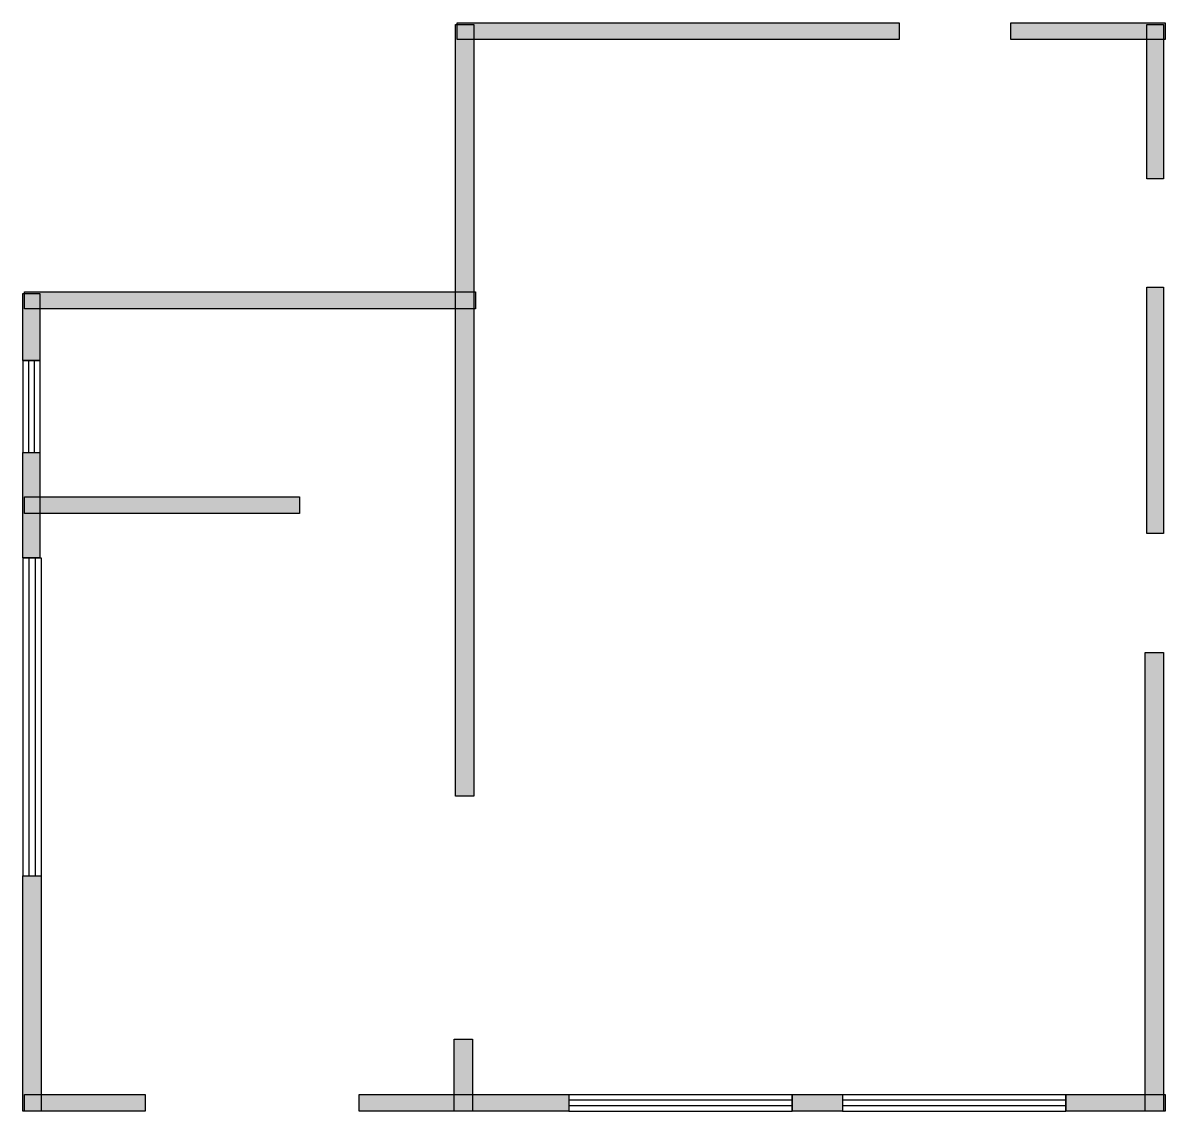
# Model space of a CAD drawing. Header units: millimetres. Extents: x 18 to 6591, y 0 to 6266.
import ezdxf

# ---------------------------------------------------------------- set-up
doc = ezdxf.new("R2010")
doc.units = ezdxf.units.MM
doc.layers.add('WALL', color=7, linetype='Continuous')
doc.layers.add('WINDOW', color=5, linetype='Continuous')

msp = doc.modelspace()

# ---------------------------------------------------------------- hatches: boundary and pattern name
at = {"layer": 'WALL'}
h = msp.add_hatch(color=256, dxfattribs=at)
h.dxf.hatch_style = 1
h.paths.add_polyline_path([(2508, 6256.8), (2613.6, 6256.8), (2613.6, 1812.8), (2508, 1812.8)])
h = msp.add_hatch(color=256, dxfattribs=at)
h.dxf.hatch_style = 1
h.paths.add_polyline_path([(2516.8, 6265.6), (5060, 6265.6), (5060, 6168.8), (2516.8, 6168.8)])
h = msp.add_hatch(color=256, dxfattribs=at)
h.dxf.hatch_style = 1
h.paths.add_polyline_path([(5702.4, 6265.6), (6591.2, 6265.6), (6591.2, 6168.8), (5702.4, 6168.8)])
h = msp.add_hatch(color=256, dxfattribs=at)
h.dxf.hatch_style = 1
h.paths.add_polyline_path([(6485.6, 6256.8), (6582.4, 6256.8), (6582.4, 5368), (6485.6, 5368)])
h = msp.add_hatch(color=256, dxfattribs=at)
h.dxf.hatch_style = 1
h.paths.add_polyline_path([(6485.6, 4743.2), (6582.4, 4743.2), (6582.4, 3326.4), (6485.6, 3326.4)])
h = msp.add_hatch(color=256, dxfattribs=at)
h.dxf.hatch_style = 1
h.paths.add_polyline_path([(17.6, 4708), (114.4, 4708), (114.4, 4320.8), (17.6, 4320.8)])
h = msp.add_hatch(color=256, dxfattribs=at)
h.dxf.hatch_style = 1
h.paths.add_polyline_path([(26.4, 4716.8), (2622.4, 4716.8), (2622.4, 4620), (26.4, 4620)])
h = msp.add_hatch(color=256, dxfattribs=at)
h.dxf.hatch_style = 1
h.paths.add_polyline_path([(17.6, 3792.8), (114.4, 3792.8), (114.4, 3185.6), (17.6, 3185.6)])
h = msp.add_hatch(color=256, dxfattribs=at)
h.dxf.hatch_style = 1
h.paths.add_polyline_path([(26.4, 3537.6), (1610.4, 3537.6), (1610.4, 3440.8), (26.4, 3440.8)])
h = msp.add_hatch(color=256, dxfattribs=at)
h.dxf.hatch_style = 1
h.paths.add_polyline_path([(6476.8, 2640), (6582.4, 2640), (6582.4, 0), (6476.8, 0)])
h = msp.add_hatch(color=256, dxfattribs=at)
h.dxf.hatch_style = 1
h.paths.add_polyline_path([(17.6, 1355.2), (123.2, 1355.2), (123.2, 0), (17.6, 0)])
h = msp.add_hatch(color=256, dxfattribs=at)
h.dxf.hatch_style = 1
h.paths.add_polyline_path([(2499.2, 413.6), (2604.8, 413.6), (2604.8, 0), (2499.2, 0)])
h = msp.add_hatch(color=256, dxfattribs=at)
h.dxf.hatch_style = 1
h.paths.add_polyline_path([(26.4, 96.8), (721.6, 96.8), (721.6, 0), (26.4, 0)])
h = msp.add_hatch(color=256, dxfattribs=at)
h.dxf.hatch_style = 1
h.paths.add_polyline_path([(1953.6, 96.8), (3159.2, 96.8), (3159.2, 0), (1953.6, 0)])
h = msp.add_hatch(color=256, dxfattribs=at)
h.dxf.hatch_style = 1
h.paths.add_polyline_path([(4444, 96.8), (4734.4, 96.8), (4734.4, 0), (4444, 0)])
h = msp.add_hatch(color=256, dxfattribs=at)
h.dxf.hatch_style = 1
h.paths.add_polyline_path([(6019.2, 96.8), (6591.2, 96.8), (6591.2, 0), (6019.2, 0)])

# ---------------------------------------------------------------- linework, layer by layer
for points in [[(2508, 6256.8), (2613.6, 6256.8), (2613.6, 1812.8), (2508, 1812.8)], [(2516.8, 6265.6), (5060, 6265.6), (5060, 6168.8), (2516.8, 6168.8)], [(5702.4, 6265.6), (6591.2, 6265.6), (6591.2, 6168.8), (5702.4, 6168.8)], [(6485.6, 6256.8), (6582.4, 6256.8), (6582.4, 5368), (6485.6, 5368)], [(6485.6, 4743.2), (6582.4, 4743.2), (6582.4, 3326.4), (6485.6, 3326.4)], [(17.6, 4708), (114.4, 4708), (114.4, 4320.8), (17.6, 4320.8)], [(26.4, 4716.8), (2622.4, 4716.8), (2622.4, 4620), (26.4, 4620)], [(17.6, 3792.8), (114.4, 3792.8), (114.4, 3185.6), (17.6, 3185.6)], [(26.4, 3537.6), (1610.4, 3537.6), (1610.4, 3440.8), (26.4, 3440.8)], [(6476.8, 2640), (6582.4, 2640), (6582.4, 0), (6476.8, 0)], [(17.6, 1355.2), (123.2, 1355.2), (123.2, 0), (17.6, 0)], [(2499.2, 413.6), (2604.8, 413.6), (2604.8, 0), (2499.2, 0)], [(26.4, 96.8), (721.6, 96.8), (721.6, 0), (26.4, 0)], [(1953.6, 96.8), (3159.2, 96.8), (3159.2, 0), (1953.6, 0)], [(4444, 96.8), (4734.4, 96.8), (4734.4, 0), (4444, 0)], [(6019.2, 96.8), (6591.2, 96.8), (6591.2, 0), (6019.2, 0)]]:
    msp.add_lwpolyline(points, close=True, dxfattribs=at)
at = {"layer": 'WINDOW'}
for p, q in [((17.6, 4320.8), (17.6, 3792.8)), ((17.6, 4320.8), (114.4, 4320.8)), ((49.9, 4320.8), (49.9, 3792.8)), ((82.1, 4320.8), (82.1, 3792.8)), ((114.4, 4320.8), (114.4, 3792.8)), ((17.6, 3792.8), (114.4, 3792.8)), ((17.6, 3185.6), (17.6, 1355.2)), ((17.6, 3185.6), (123.2, 3185.6)), ((52.8, 3185.6), (52.8, 1355.2)), ((88, 3185.6), (88, 1355.2)), ((123.2, 3185.6), (123.2, 1355.2)), ((17.6, 1355.2), (123.2, 1355.2)), ((3159.2, 96.8), (4444, 96.8)), ((3159.2, 96.8), (3159.2, 0)), ((4444, 96.8), (4444, 0)), ((4734.4, 96.8), (6019.2, 96.8)), ((4734.4, 96.8), (4734.4, 0)), ((6019.2, 96.8), (6019.2, 0)), ((3159.2, 64.5), (4444, 64.5)), ((3159.2, 32.3), (4444, 32.3)), ((3159.2, 0), (4444, 0)), ((4734.4, 64.5), (6019.2, 64.5)), ((4734.4, 32.3), (6019.2, 32.3)), ((4734.4, 0), (6019.2, 0))]:
    msp.add_line(p, q, dxfattribs=at)

doc.saveas('drawing.dxf')
